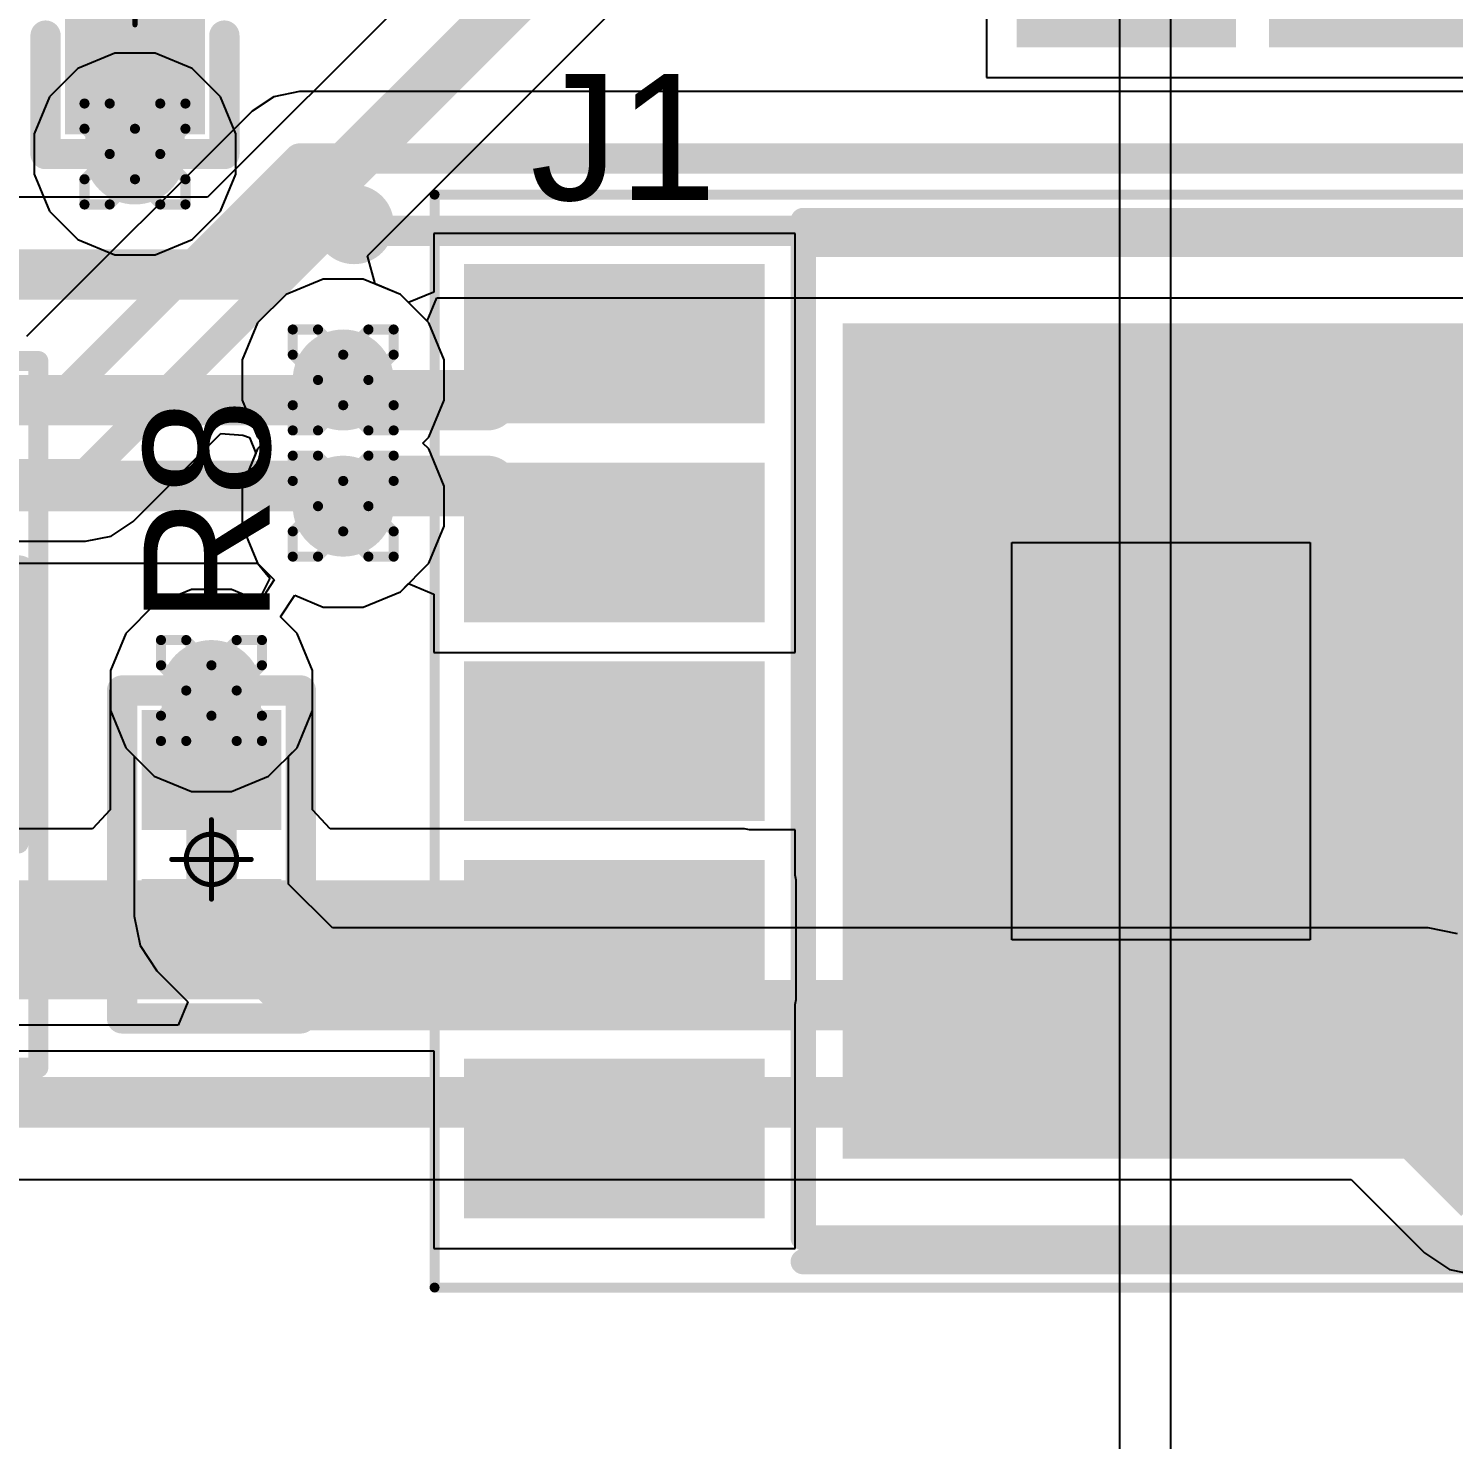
# Model space of a CAD drawing. Header units: inches. Extents: x -0.5 to 14, y -0.2 to 4.7.
# Drawn here: x 0.3525 to 0.6348, y 0.4519 to 0.7315 of the extents above; entities that cross this region are included whole.
import ezdxf

# ---------------------------------------------------------------- set-up
doc = ezdxf.new("R2010")
doc.units = ezdxf.units.IN
doc.header["$MEASUREMENT"] = 0
for name, color, linetype in [('Bottom Layer', 5, 'Continuous'), ('Drill Drawing', 1, 'Continuous'), ('GND', 16, 'Continuous'), ('Mechanical 13', 56, 'Continuous'), ('Mechanical 15', 56, 'Continuous'), ('Mechanical 16', 56, 'Continuous'), ('Mechanical 4', 56, 'Continuous'), ('POWER', 76, 'Continuous'), ('Top Layer', 1, 'Continuous'), ('Top Overlay', 2, 'Continuous'), ('Top Paste', 8, 'Continuous'), ('Top Solder', 216, 'Continuous'), ('Via Holes', 16, 'Continuous')]:
    doc.layers.add(name, color=color, linetype=linetype)
doc.styles.add('Arial', font='', dxfattribs={"height": 0.2})
doc.styles.get('Arial').set_extended_font_data('Arial')

# ---------------------------------------------------------------- blocks, each defined once
blk = doc.blocks.new('41_SMD_M______21')
at = {"layer": 'Top Solder'}
for points in [[(0.31096, -0.22868), (0.37802, -0.22868), (0.37802, -0.27211), (0.31096, -0.27211)], [(0.31096, -0.27868), (0.37802, -0.27868), (0.37802, -0.32211), (0.31096, -0.32211)]]:
    blk.add_hatch(color=216, dxfattribs=at).paths.add_polyline_path(points)
blk = doc.blocks.new('SOT23_3L_23')
at = {"layer": 'Top Layer'}
for points in [[(0.00886, 0.02461), (-0.00886, 0.02461), (-0.00886, 0.06398), (0.00886, 0.06398)], [(-0.02854, -0.06469), (-0.04626, -0.06469), (-0.04626, -0.02531), (-0.02854, -0.02531)], [(0.04626, -0.06469), (0.02854, -0.06469), (0.02854, -0.02531), (0.04626, -0.02531)]]:
    blk.add_hatch(color=1, dxfattribs=at).paths.add_polyline_path(points)
at = {"layer": 'Top Paste'}
for points in [[(0.00886, 0.02461), (-0.00886, 0.02461), (-0.00886, 0.06398), (0.00886, 0.06398)], [(-0.02854, -0.06469), (-0.04626, -0.06469), (-0.04626, -0.02531), (-0.02854, -0.02531)], [(0.04626, -0.06469), (0.02854, -0.06469), (0.02854, -0.02531), (0.04626, -0.02531)]]:
    blk.add_hatch(color=8, dxfattribs=at).paths.add_polyline_path(points)
at = {"layer": 'Top Solder'}
for points in [[(0.01286, 0.02061), (-0.01286, 0.02061), (-0.01286, 0.06798), (0.01286, 0.06798)], [(-0.02454, -0.06869), (-0.05026, -0.06869), (-0.05026, -0.02131), (-0.02454, -0.02131)], [(0.05026, -0.06869), (0.02454, -0.06869), (0.02454, -0.02131), (0.05026, -0.02131)]]:
    blk.add_hatch(color=216, dxfattribs=at).paths.add_polyline_path(points)
at = {"layer": 'Mechanical 13', "const_width": 0.00394}
for points in [[(-0.05906, 0.02559), (0.05906, 0.02559)], [(-0.05906, -0.02559), (-0.05906, 0.02559)], [(0.05906, -0.02559), (0.05906, 0.02559)], [(-0.05906, -0.02559), (0.05906, -0.02559)]]:
    blk.add_lwpolyline(points, dxfattribs=at)
at = {"layer": 'Mechanical 13', "const_width": 0.00197}
for points in [[(-0.06004, 0.02559, 1), (-0.05807, 0.02559, 1)], [(-0.06004, 0.02559, 1), (-0.05807, 0.02559, 1)], [(0.05807, 0.02559, 1), (0.06004, 0.02559, 1)], [(0.05807, 0.02559, 1), (0.06004, 0.02559, 1)], [(-0.06004, -0.02559, 1), (-0.05807, -0.02559, 1)], [(-0.06004, -0.02559, 1), (-0.05807, -0.02559, 1)], [(0.05807, -0.02559, 1), (0.06004, -0.02559, 1)], [(0.05807, -0.02559, 1), (0.06004, -0.02559, 1)]]:
    blk.add_lwpolyline(points, format="xyb", close=True, dxfattribs=at)
at = {"layer": 'Mechanical 15'}
for points, const_width in [([(-0.06299, 0.07), (0.06299, 0.07)], 0.00394), ([(-0.06299, -0.07), (-0.06299, 0.07)], 0.00394), ([(0.06299, -0.07), (0.06299, 0.07)], 0.00394), ([(0, -0.01969), (0, 0.01969)], 0.00197), ([(-0.01969, 0), (0.01969, 0)], 0.00197), ([(-0.06299, -0.07), (0.06299, -0.07)], 0.00394)]:
    blk.add_lwpolyline(points, dxfattribs=dict(at, const_width=const_width))
for points, const_width in [([(-0.06398, 0.07, 1), (-0.06201, 0.07, 1)], 0.00197), ([(-0.06398, 0.07, 1), (-0.06201, 0.07, 1)], 0.00197), ([(0.06201, 0.07, 1), (0.06398, 0.07, 1)], 0.00197), ([(0.06201, 0.07, 1), (0.06398, 0.07, 1)], 0.00197), ([(-0.00049, 0.01969, 1), (0.00049, 0.01969, 1)], 0.000984), ([(0.01378, 0, 1), (-0.01378, 0, 1)], 0.00197), ([(-0.02018, 0, 1), (-0.01919, 0, 1)], 0.000984), ([(-0.01427, 0, 1), (-0.01329, 0, 1)], 0.000984), ([(0.01329, 0, 1), (0.01427, 0, 1)], 0.000984), ([(0.01919, 0, 1), (0.02018, 0, 1)], 0.000984), ([(-0.00049, -0.01969, 1), (0.00049, -0.01969, 1)], 0.000984), ([(-0.06398, -0.07, 1), (-0.06201, -0.07, 1)], 0.00197), ([(-0.06398, -0.07, 1), (-0.06201, -0.07, 1)], 0.00197), ([(0.06201, -0.07, 1), (0.06398, -0.07, 1)], 0.00197), ([(0.06201, -0.07, 1), (0.06398, -0.07, 1)], 0.00197)]:
    blk.add_lwpolyline(points, format="xyb", close=True, dxfattribs=dict(at, const_width=const_width))
at = {"layer": 'Top Overlay', "const_width": 0.00787}
for points in [[(-0.05906, -0.01181), (-0.05906, 0.02756)], [(-0.05906, 0.02756), (-0.02756, 0.02756)], [(0.02756, 0.02756), (0.05906, 0.02756)], [(0.05906, -0.01181), (0.05906, 0.02756)]]:
    blk.add_lwpolyline(points, dxfattribs=at)
at = {"layer": 'Top Overlay'}
for points, const_width in [([(-0.06102, 0.02756, 1), (-0.05709, 0.02756, 1)], 0.00394), ([(-0.06102, 0.02756, 1), (-0.05709, 0.02756, 1)], 0.00394), ([(-0.02953, 0.02756, 1), (-0.02559, 0.02756, 1)], 0.00394), ([(0.02559, 0.02756, 1), (0.02953, 0.02756, 1)], 0.00394), ([(0.05709, 0.02756, 1), (0.06102, 0.02756, 1)], 0.00394), ([(0.05709, 0.02756, 1), (0.06102, 0.02756, 1)], 0.00394), ([(-0.06102, -0.01181, 1), (-0.05709, -0.01181, 1)], 0.00394), ([(0.05709, -0.01181, 1), (0.06102, -0.01181, 1)], 0.00394), ([(-0.05807, -0.06, 1), (-0.06791, -0.06, 1)], 0.00984), ([(-0.07037, -0.06, 1), (-0.06545, -0.06, 1)], 0.00492), ([(-0.06053, -0.06, 1), (-0.05561, -0.06, 1)], 0.00492)]:
    blk.add_lwpolyline(points, format="xyb", close=True, dxfattribs=dict(at, const_width=const_width))
blk = doc.blocks.new('_SOP100P600X160_11N_32')
at = {"layer": 'Top Layer'}
for points in [[(-0.13406, 0.09055), (-0.08248, 0.09055), (-0.08248, 0.06693), (-0.13406, 0.06693)], [(0.08248, 0.09055), (0.13406, 0.09055), (0.13406, 0.06693), (0.08248, 0.06693)], [(-0.05906, 0.07874), (0.05906, 0.07874), (0.05906, -0.07874), (-0.05906, -0.07874)], [(-0.13406, 0.05118), (-0.08248, 0.05118), (-0.08248, 0.02756), (-0.13406, 0.02756)], [(0.08248, 0.05118), (0.13406, 0.05118), (0.13406, 0.02756), (0.08248, 0.02756)], [(-0.13406, 0.01181), (-0.08248, 0.01181), (-0.08248, -0.01181), (-0.13406, -0.01181)], [(0.08248, 0.01181), (0.13406, 0.01181), (0.13406, -0.01181), (0.08248, -0.01181)], [(-0.13406, -0.02756), (-0.08248, -0.02756), (-0.08248, -0.05118), (-0.13406, -0.05118)], [(0.08248, -0.02756), (0.13406, -0.02756), (0.13406, -0.05118), (0.08248, -0.05118)], [(-0.13406, -0.06693), (-0.08248, -0.06693), (-0.08248, -0.09055), (-0.13406, -0.09055)], [(0.08248, -0.06693), (0.13406, -0.06693), (0.13406, -0.09055), (0.08248, -0.09055)]]:
    blk.add_hatch(color=1, dxfattribs=at).paths.add_polyline_path(points)
at = {"layer": 'Top Paste'}
for points in [[(-0.13406, 0.09055), (-0.08248, 0.09055), (-0.08248, 0.06693), (-0.13406, 0.06693)], [(0.08248, 0.09055), (0.13406, 0.09055), (0.13406, 0.06693), (0.08248, 0.06693)], [(-0.05906, 0.07874), (0.05906, 0.07874), (0.05906, -0.07874), (-0.05906, -0.07874)], [(-0.13406, 0.05118), (-0.08248, 0.05118), (-0.08248, 0.02756), (-0.13406, 0.02756)], [(0.08248, 0.05118), (0.13406, 0.05118), (0.13406, 0.02756), (0.08248, 0.02756)], [(-0.13406, 0.01181), (-0.08248, 0.01181), (-0.08248, -0.01181), (-0.13406, -0.01181)], [(0.08248, 0.01181), (0.13406, 0.01181), (0.13406, -0.01181), (0.08248, -0.01181)], [(-0.13406, -0.02756), (-0.08248, -0.02756), (-0.08248, -0.05118), (-0.13406, -0.05118)], [(0.08248, -0.02756), (0.13406, -0.02756), (0.13406, -0.05118), (0.08248, -0.05118)], [(-0.13406, -0.06693), (-0.08248, -0.06693), (-0.08248, -0.09055), (-0.13406, -0.09055)], [(0.08248, -0.06693), (0.13406, -0.06693), (0.13406, -0.09055), (0.08248, -0.09055)]]:
    blk.add_hatch(color=8, dxfattribs=at).paths.add_polyline_path(points)
at = {"layer": 'Top Solder'}
for points in [[(-0.13806, 0.09455), (-0.07848, 0.09455), (-0.07848, 0.06293), (-0.13806, 0.06293)], [(0.07848, 0.09455), (0.13806, 0.09455), (0.13806, 0.06293), (0.07848, 0.06293)], [(-0.06306, 0.08274), (0.06306, 0.08274), (0.06306, -0.08274), (-0.06306, -0.08274)], [(-0.13806, 0.05518), (-0.07848, 0.05518), (-0.07848, 0.02356), (-0.13806, 0.02356)], [(0.07848, 0.05518), (0.13806, 0.05518), (0.13806, 0.02356), (0.07848, 0.02356)], [(-0.13806, 0.01581), (-0.07848, 0.01581), (-0.07848, -0.01581), (-0.13806, -0.01581)], [(0.07848, 0.01581), (0.13806, 0.01581), (0.13806, -0.01581), (0.07848, -0.01581)], [(-0.13806, -0.02356), (-0.07848, -0.02356), (-0.07848, -0.05518), (-0.13806, -0.05518)], [(0.07848, -0.02356), (0.13806, -0.02356), (0.13806, -0.05518), (0.07848, -0.05518)], [(-0.13806, -0.06293), (-0.07848, -0.06293), (-0.07848, -0.09455), (-0.13806, -0.09455)], [(0.07848, -0.06293), (0.13806, -0.06293), (0.13806, -0.09455), (0.07848, -0.09455)]]:
    blk.add_hatch(color=216, dxfattribs=at).paths.add_polyline_path(points)
at = {"layer": 'Mechanical 16', "const_width": 0.00197}
for points in [[(-0.1439, 0.10827), (0.1439, 0.10827)], [(-0.1439, -0.10827), (-0.1439, 0.10827)], [(0.1439, -0.10827), (0.1439, 0.10827)], [(-0.1439, -0.10827), (0.1439, -0.10827)]]:
    blk.add_lwpolyline(points, dxfattribs=at)
at = {"layer": 'Mechanical 16', "const_width": 0.000984}
for points in [[(-0.14439, 0.10827, 1), (-0.14341, 0.10827, 1)], [(-0.14439, 0.10827, 1), (-0.14341, 0.10827, 1)], [(0.14341, 0.10827, 1), (0.14439, 0.10827, 1)], [(0.14341, 0.10827, 1), (0.14439, 0.10827, 1)], [(-0.14439, -0.10827, 1), (-0.14341, -0.10827, 1)], [(-0.14439, -0.10827, 1), (-0.14341, -0.10827, 1)], [(0.14341, -0.10827, 1), (0.14439, -0.10827, 1)], [(0.14341, -0.10827, 1), (0.14439, -0.10827, 1)]]:
    blk.add_lwpolyline(points, format="xyb", close=True, dxfattribs=at)
at = {"layer": 'Mechanical 4'}
for points, const_width in [([(-0.15591, 0.10236, 1), (-0.16378, 0.10236, 1)], 0.00787), ([(-0.15591, 0.10236, 1), (-0.16378, 0.10236, 1)], 0.00787), ([(-0.16575, 0.10236, 1), (-0.16181, 0.10236, 1)], 0.00394), ([(-0.16575, 0.10236, 1), (-0.16181, 0.10236, 1)], 0.00394), ([(-0.15787, 0.10236, 1), (-0.15394, 0.10236, 1)], 0.00394), ([(-0.15787, 0.10236, 1), (-0.15394, 0.10236, 1)], 0.00394), ([(-0.07212, 0.09843, 1), (-0.06962, 0.09843, 1)], 0.0025), ([(-0.07212, 0.09843, 1), (-0.06962, 0.09843, 1)], 0.0025), ([(-0.07212, 0.09843, 1), (-0.06962, 0.09843, 1)], 0.0025), ([(-0.07212, 0.09843, 1), (-0.06962, 0.09843, 1)], 0.0025), ([(0.06962, 0.09843, 1), (0.07212, 0.09843, 1)], 0.0025), ([(0.06962, 0.09843, 1), (0.07212, 0.09843, 1)], 0.0025), ([(0.06962, 0.09843, 1), (0.07212, 0.09843, 1)], 0.0025), ([(0.06962, 0.09843, 1), (0.07212, 0.09843, 1)], 0.0025), ([(-0.07212, -0.09843, 1), (-0.06962, -0.09843, 1)], 0.0025), ([(-0.07212, -0.09843, 1), (-0.06962, -0.09843, 1)], 0.0025), ([(-0.07212, -0.09843, 1), (-0.06962, -0.09843, 1)], 0.0025), ([(-0.07212, -0.09843, 1), (-0.06962, -0.09843, 1)], 0.0025), ([(0.06962, -0.09843, 1), (0.07212, -0.09843, 1)], 0.0025), ([(0.06962, -0.09843, 1), (0.07212, -0.09843, 1)], 0.0025), ([(0.06962, -0.09843, 1), (0.07212, -0.09843, 1)], 0.0025), ([(0.06962, -0.09843, 1), (0.07212, -0.09843, 1)], 0.0025)]:
    blk.add_lwpolyline(points, format="xyb", close=True, dxfattribs=dict(at, const_width=const_width))
at = {"layer": 'Mechanical 4', "const_width": 0.005}
for points in [[(-0.07087, 0.09843), (0.07087, 0.09843)], [(-0.07087, -0.09843), (-0.07087, 0.09843)], [(-0.07087, 0.09843), (0.07087, 0.09843)], [(-0.07087, -0.09843), (-0.07087, 0.09843)], [(0.07087, -0.09843), (0.07087, 0.09843)], [(0.07087, -0.09843), (0.07087, 0.09843)], [(-0.07087, -0.09843), (0.07087, -0.09843)], [(-0.07087, -0.09843), (0.07087, -0.09843)]]:
    blk.add_lwpolyline(points, dxfattribs=at)
at = {"layer": 'Top Overlay'}
for points, const_width in [([(-0.15591, 0.10236, 1), (-0.16378, 0.10236, 1)], 0.00787), ([(-0.16575, 0.10236, 1), (-0.16181, 0.10236, 1)], 0.00394), ([(-0.15787, 0.10236, 1), (-0.15394, 0.10236, 1)], 0.00394), ([(-0.07212, 0.10315, 1), (-0.06962, 0.10315, 1)], 0.0025), ([(0.06962, 0.10315, 1), (0.07212, 0.10315, 1)], 0.0025), ([(-0.07212, -0.10315, 1), (-0.06962, -0.10315, 1)], 0.0025), ([(0.06962, -0.10315, 1), (0.07212, -0.10315, 1)], 0.0025)]:
    blk.add_lwpolyline(points, format="xyb", close=True, dxfattribs=dict(at, const_width=const_width))
at = {"layer": 'Top Overlay', "const_width": 0.005}
for points in [[(-0.07087, 0.10315), (0.07087, 0.10315)], [(-0.07087, -0.10315), (0.07087, -0.10315)]]:
    blk.add_lwpolyline(points, dxfattribs=at)
at = {"layer": 'Top Paste'}
for p, q in [((-0.02953, -0.03937), (-0.02953, 0.03937)), ((-0.02953, 0.03937), (0.02953, 0.03937)), ((0.02953, 0.03937), (0.02953, -0.03937)), ((0.02953, -0.03937), (-0.02953, -0.03937))]:
    blk.add_line(p, q, dxfattribs=at)
blk = doc.blocks.new('C_0402_L_39')
at = {"layer": 'Top Layer'}
for points in [[(-0.02559, 0.00984), (-0.00984, 0.00984), (-0.00984, -0.00984), (-0.02559, -0.00984)], [(0.00984, 0.00984), (0.02559, 0.00984), (0.02559, -0.00985), (0.00984, -0.00985)]]:
    blk.add_hatch(color=1, dxfattribs=at).paths.add_polyline_path(points)
at = {"layer": 'Top Paste'}
for points in [[(-0.02559, 0.00984), (-0.00984, 0.00984), (-0.00984, -0.00984), (-0.02559, -0.00984)], [(0.00984, 0.00984), (0.02559, 0.00984), (0.02559, -0.00985), (0.00984, -0.00985)]]:
    blk.add_hatch(color=8, dxfattribs=at).paths.add_polyline_path(points)
at = {"layer": 'Top Solder'}
for points in [[(-0.02959, 0.01384), (-0.00584, 0.01384), (-0.00584, -0.01384), (-0.02959, -0.01384)], [(0.00584, 0.01384), (0.02959, 0.01384), (0.02959, -0.01385), (0.00584, -0.01385)]]:
    blk.add_hatch(color=216, dxfattribs=at).paths.add_polyline_path(points)
at = {"layer": 'Mechanical 15', "const_width": 0.001}
for points in [[(0, -0.00787), (0, 0.00787)], [(0.00787, 0), (-0.00787, 0)]]:
    blk.add_lwpolyline(points, dxfattribs=at)
at = {"layer": 'Mechanical 15'}
for points, const_width in [([(-0.00025, 0.00787, 1), (0.00025, 0.00787, 1)], 0.0005), ([(0.005, 0, 1), (-0.005, 0, 1)], 0.001), ([(-0.00812, 0, 1), (-0.00762, 0, 1)], 0.0005), ([(-0.00525, 0, 1), (-0.00475, 0, 1)], 0.0005), ([(0.00475, 0, 1), (0.00525, 0, 1)], 0.0005), ([(0.00762, 0, 1), (0.00812, 0, 1)], 0.0005), ([(-0.00025, -0.00787, 1), (0.00025, -0.00787, 1)], 0.0005)]:
    blk.add_lwpolyline(points, format="xyb", close=True, dxfattribs=dict(at, const_width=const_width))
at = {"layer": 'Top Overlay', "const_width": 0.006}
for points in [[(-0.03346, -0.01771), (-0.03346, 0.01771)], [(-0.01, 0.01771), (-0.03346, 0.01771)], [(0.03346, 0.01771), (0.01, 0.01771)], [(0.03346, -0.01772), (0.03346, 0.01771)], [(0, -0.006), (0, 0.006)], [(-0.03345, -0.01772), (-0.03346, -0.01771)], [(-0.01, -0.01771), (-0.03346, -0.01771)], [(0.03346, -0.01771), (0.01, -0.01771)]]:
    blk.add_lwpolyline(points, dxfattribs=at)
at = {"layer": 'Top Overlay', "const_width": 0.003}
for points in [[(-0.03496, 0.01771, 1), (-0.03196, 0.01771, 1)], [(-0.03496, 0.01771, 1), (-0.03196, 0.01771, 1)], [(-0.0115, 0.01771, 1), (-0.0085, 0.01771, 1)], [(0.0085, 0.01771, 1), (0.0115, 0.01771, 1)], [(0.03196, 0.01771, 1), (0.03496, 0.01771, 1)], [(0.03196, 0.01771, 1), (0.03496, 0.01771, 1)], [(-0.0015, 0.006, 1), (0.0015, 0.006, 1)], [(-0.0015, -0.006, 1), (0.0015, -0.006, 1)], [(-0.03496, -0.01771, 1), (-0.03196, -0.01771, 1)], [(-0.03496, -0.01771, 1), (-0.03196, -0.01771, 1)], [(-0.03496, -0.01771, 1), (-0.03196, -0.01771, 1)], [(-0.03495, -0.01772, 1), (-0.03195, -0.01772, 1)], [(-0.0115, -0.01771, 1), (-0.0085, -0.01771, 1)], [(0.0085, -0.01771, 1), (0.0115, -0.01771, 1)], [(0.03196, -0.01771, 1), (0.03496, -0.01771, 1)], [(0.03196, -0.01772, 1), (0.03496, -0.01772, 1)]]:
    blk.add_lwpolyline(points, format="xyb", close=True, dxfattribs=at)
blk = doc.blocks.new('R_0402_L_56')
at = {"layer": 'Top Layer'}
for points in [[(-0.02363, 0.00984), (-0.00788, 0.00984), (-0.00788, -0.00985), (-0.02363, -0.00985)], [(0.00984, 0.00984), (0.02559, 0.00984), (0.02559, -0.00985), (0.00984, -0.00985)]]:
    blk.add_hatch(color=1, dxfattribs=at).paths.add_polyline_path(points)
at = {"layer": 'Top Paste'}
for points in [[(-0.02363, 0.00984), (-0.00788, 0.00984), (-0.00788, -0.00985), (-0.02363, -0.00985)], [(0.00984, 0.00984), (0.02559, 0.00984), (0.02559, -0.00985), (0.00984, -0.00985)]]:
    blk.add_hatch(color=8, dxfattribs=at).paths.add_polyline_path(points)
at = {"layer": 'Top Solder'}
for points in [[(-0.02763, 0.01384), (-0.00388, 0.01384), (-0.00388, -0.01385), (-0.02763, -0.01385)], [(0.00584, 0.01384), (0.02959, 0.01384), (0.02959, -0.01385), (0.00584, -0.01385)]]:
    blk.add_hatch(color=216, dxfattribs=at).paths.add_polyline_path(points)
at = {"layer": 'Mechanical 15', "const_width": 0.001}
for points in [[(0, 0.00787), (0, -0.00787)], [(-0.00787, 0), (0.00787, 0)]]:
    blk.add_lwpolyline(points, dxfattribs=at)
at = {"layer": 'Mechanical 15'}
for points, const_width in [([(-0.00025, 0.00787, 1), (0.00025, 0.00787, 1)], 0.0005), ([(0.005, 0, 1), (-0.005, 0, 1)], 0.001), ([(-0.00812, 0, 1), (-0.00762, 0, 1)], 0.0005), ([(-0.00525, 0, 1), (-0.00475, 0, 1)], 0.0005), ([(0.00475, 0, 1), (0.00525, 0, 1)], 0.0005), ([(0.00762, 0, 1), (0.00812, 0, 1)], 0.0005), ([(-0.00025, -0.00787, 1), (0.00025, -0.00787, 1)], 0.0005)]:
    blk.add_lwpolyline(points, format="xyb", close=True, dxfattribs=dict(at, const_width=const_width))
at = {"layer": 'Top Overlay', "const_width": 0.006}
for points in [[(-0.0315, 0.01771), (0.03346, 0.01771)], [(-0.0315, 0.01771), (-0.0315, -0.01772)], [(0.03346, 0.01771), (0.03346, -0.01772)], [(-0.0315, -0.01772), (0.03346, -0.01772)]]:
    blk.add_lwpolyline(points, dxfattribs=at)
at = {"layer": 'Top Overlay', "const_width": 0.003}
for points in [[(-0.033, 0.01771, 1), (-0.03, 0.01771, 1)], [(-0.033, 0.01771, 1), (-0.03, 0.01771, 1)], [(0.03196, 0.01771, 1), (0.03496, 0.01771, 1)], [(0.03196, 0.01771, 1), (0.03496, 0.01771, 1)], [(-0.033, -0.01772, 1), (-0.03, -0.01772, 1)], [(-0.033, -0.01772, 1), (-0.03, -0.01772, 1)], [(0.03196, -0.01772, 1), (0.03496, -0.01772, 1)], [(0.03196, -0.01772, 1), (0.03496, -0.01772, 1)]]:
    blk.add_lwpolyline(points, format="xyb", close=True, dxfattribs=at)

msp = doc.modelspace()

# ---------------------------------------------------------------- hatches: boundary and pattern name
at = {"layer": 'Bottom Layer'}
h = msp.add_hatch(color=5, dxfattribs=at)
edge = h.paths.add_edge_path()
edge.add_arc((0.3736, 0.70664), 0.01, 0, 360)
h = msp.add_hatch(color=5, dxfattribs=at)
edge = h.paths.add_edge_path()
edge.add_arc((0.41485, 0.66187), 0.01, 0, 360)
h = msp.add_hatch(color=5, dxfattribs=at)
edge = h.paths.add_edge_path()
edge.add_arc((0.41485, 0.63687), 0.01, 0, 360)
h = msp.add_hatch(color=5, dxfattribs=at)
edge = h.paths.add_edge_path()
edge.add_arc((0.38875, 0.60034), 0.01, 0, 360)
at = {"layer": 'GND'}
h = msp.add_hatch(color=16, dxfattribs=at)
edge = h.paths.add_edge_path()
edge.add_arc((0.3736, 0.70664), 0.01, 0, 360)
h = msp.add_hatch(color=16, dxfattribs=at)
edge = h.paths.add_edge_path()
edge.add_arc((0.41485, 0.66187), 0.01, 0, 360)
h = msp.add_hatch(color=16, dxfattribs=at)
edge = h.paths.add_edge_path()
edge.add_arc((0.41485, 0.63687), 0.01, 0, 360)
h = msp.add_hatch(color=16, dxfattribs=at)
edge = h.paths.add_edge_path()
edge.add_arc((0.38875, 0.60034), 0.01, 0, 360)
at = {"layer": 'POWER'}
h = msp.add_hatch(color=76, dxfattribs=at)
edge = h.paths.add_edge_path()
edge.add_arc((0.3736, 0.70664), 0.01, 0, 360)
h = msp.add_hatch(color=76, dxfattribs=at)
edge = h.paths.add_edge_path()
edge.add_arc((0.41485, 0.66187), 0.01, 0, 360)
h = msp.add_hatch(color=76, dxfattribs=at)
edge = h.paths.add_edge_path()
edge.add_arc((0.41485, 0.63687), 0.01, 0, 360)
h = msp.add_hatch(color=76, dxfattribs=at)
edge = h.paths.add_edge_path()
edge.add_arc((0.38875, 0.60034), 0.01, 0, 360)
at = {"layer": 'Top Layer'}
for points in [[(0.38344, 0.73026), (0.36376, 0.73026), (0.36376, 0.70664), (0.38344, 0.70664)], [(0.37891, 0.57672), (0.39859, 0.57672), (0.39859, 0.60034), (0.37891, 0.60034)], [(0.32888, 0.53913), (0.49437, 0.53913), (0.49437, 0.56276), (0.32888, 0.56276)]]:
    msp.add_hatch(color=1, dxfattribs=at).paths.add_polyline_path(points)
h = msp.add_hatch(color=1, dxfattribs=at)
edge = h.paths.add_edge_path()
edge.add_arc((0.3736, 0.70664), 0.01, 0, 360)
h = msp.add_hatch(color=1, dxfattribs=at)
edge = h.paths.add_edge_path()
edge.add_arc((0.41485, 0.66187), 0.01, 0, 360)
h = msp.add_hatch(color=1, dxfattribs=at)
edge = h.paths.add_edge_path()
edge.add_arc((0.41485, 0.63687), 0.01, 0, 360)
h = msp.add_hatch(color=1, dxfattribs=at)
edge = h.paths.add_edge_path()
edge.add_arc((0.38875, 0.60034), 0.01, 0, 360)
at = {"layer": 'Via Holes'}
h = msp.add_hatch(color=7, dxfattribs=at)
edge = h.paths.add_edge_path()
edge.add_arc((0.3736, 0.70664), 0.005, 0, 360)
h = msp.add_hatch(color=7, dxfattribs=at)
edge = h.paths.add_edge_path()
edge.add_arc((0.41485, 0.66187), 0.005, 0, 360)
h = msp.add_hatch(color=7, dxfattribs=at)
edge = h.paths.add_edge_path()
edge.add_arc((0.41485, 0.63687), 0.005, 0, 360)
h = msp.add_hatch(color=7, dxfattribs=at)
edge = h.paths.add_edge_path()
edge.add_arc((0.38875, 0.60034), 0.005, 0, 360)

# ---------------------------------------------------------------- linework, layer by layer
at = {"layer": 'Bottom Layer'}
for p, q in [((0.46339, 0.77347), (0.38799, 0.69808)), ((0.41966, 0.68649), (0.48054, 0.74737)), ((0.38799, 0.69808), (0.34636, 0.69808)), ((0.42115, 0.68091), (0.41966, 0.68649)), ((0.42618, 0.67883), (0.42115, 0.68091)), ((0.43181, 0.6732), (0.42618, 0.67883)), ((0.43485, 0.66585), (0.43181, 0.6732)), ((0.43485, 0.65789), (0.43485, 0.66585)), ((0.43181, 0.65054), (0.43485, 0.65789)), ((0.43064, 0.64937), (0.43181, 0.65054)), ((0.43181, 0.6482), (0.43064, 0.64937)), ((0.43485, 0.64085), (0.43181, 0.6482)), ((0.43485, 0.63289), (0.43485, 0.64085)), ((0.43181, 0.62554), (0.43485, 0.63289)), ((0.20061, 0.62558), (0.39787, 0.62558)), ((0.39787, 0.62558), (0.40029, 0.62261)), ((0.42618, 0.61991), (0.43181, 0.62554)), ((0.40029, 0.62261), (0.39806, 0.61813)), ((0.38477, 0.62034), (0.37742, 0.61729)), ((0.39273, 0.62034), (0.38477, 0.62034)), ((0.39806, 0.61813), (0.39273, 0.62034)), ((0.40241, 0.61497), (0.40524, 0.61921)), ((0.40524, 0.61921), (0.41088, 0.61687)), ((0.41883, 0.61687), (0.42618, 0.61991)), ((0.37742, 0.61729), (0.37179, 0.61167)), ((0.41088, 0.61687), (0.41883, 0.61687)), ((0.40571, 0.61167), (0.40241, 0.61497)), ((0.37179, 0.61167), (0.36875, 0.60432)), ((0.40875, 0.60432), (0.40571, 0.61167)), ((0.36875, 0.60432), (0.36875, 0.59636)), ((0.40875, 0.59636), (0.40875, 0.60432)), ((0.36875, 0.59636), (0.37179, 0.58901)), ((0.40571, 0.58901), (0.40875, 0.59636)), ((0.37179, 0.58901), (0.37346, 0.58735)), ((0.37346, 0.58735), (0.37346, 0.55564)), ((0.40404, 0.58735), (0.40571, 0.58901)), ((0.40404, 0.56197), (0.40404, 0.58735)), ((0.41272, 0.55329), (0.40404, 0.56197)), ((0.37346, 0.55564), (0.37462, 0.54979)), ((0.62976, 0.55329), (0.41272, 0.55329)), ((0.63561, 0.55213), (0.62976, 0.55329)), ((0.37462, 0.54979), (0.37794, 0.54482)), ((0.37794, 0.54482), (0.3841, 0.53866)), ((0.3841, 0.53866), (0.38218, 0.53404)), ((0.38218, 0.53404), (0.26706, 0.53404)), ((0.26706, 0.50345), (0.61452, 0.50345)), ((0.61452, 0.50345), (0.62903, 0.48895)), ((0.62903, 0.48895), (0.63399, 0.48563)), ((0.63399, 0.48563), (0.63984, 0.48447))]:
    msp.add_line(p, q, dxfattribs=at)
at = {"layer": 'Bottom Layer', "const_width": 0.01}
for points in [[(0.39432, 0.68278), (0.4742, 0.76266)], [(0.29147, 0.68278), (0.39432, 0.68278)], [(0.40869, 0.65787), (0.41269, 0.66187)], [(0.41269, 0.66187), (0.41485, 0.66187)], [(0.18724, 0.65787), (0.40869, 0.65787)], [(0.19428, 0.64087), (0.40869, 0.64087)], [(0.40869, 0.64087), (0.41269, 0.63687)], [(0.41269, 0.63687), (0.41485, 0.63687)], [(0.38875, 0.55564), (0.38875, 0.60034)], [(0.38875, 0.55564), (0.40639, 0.538)], [(0.40639, 0.538), (0.62976, 0.538)], [(0.62976, 0.538), (0.64918, 0.51858)], [(0.25407, 0.51875), (0.62086, 0.51875)], [(0.62086, 0.51875), (0.63984, 0.49976)]]:
    msp.add_lwpolyline(points, dxfattribs=at)
at = {"layer": 'Bottom Layer', "const_width": 0.005}
for points in [[(0.39182, 0.68278, 1), (0.39682, 0.68278, 1)], [(0.39182, 0.68278, 1), (0.39682, 0.68278, 1)], [(0.41019, 0.66187, 1), (0.41519, 0.66187, 1)], [(0.41019, 0.66187, 1), (0.41519, 0.66187, 1)], [(0.41236, 0.66187, 1), (0.41735, 0.66187, 1)], [(0.40619, 0.65787, 1), (0.41119, 0.65787, 1)], [(0.40619, 0.65787, 1), (0.41119, 0.65787, 1)], [(0.40619, 0.64087, 1), (0.41119, 0.64087, 1)], [(0.40619, 0.64087, 1), (0.41119, 0.64087, 1)], [(0.41019, 0.63687, 1), (0.41519, 0.63687, 1)], [(0.41019, 0.63687, 1), (0.41519, 0.63687, 1)], [(0.41236, 0.63687, 1), (0.41735, 0.63687, 1)], [(0.38625, 0.60034, 1), (0.39125, 0.60034, 1)], [(0.38625, 0.55564, 1), (0.39125, 0.55564, 1)], [(0.38625, 0.55564, 1), (0.39125, 0.55564, 1)], [(0.40389, 0.538, 1), (0.40889, 0.538, 1)], [(0.40389, 0.538, 1), (0.40889, 0.538, 1)], [(0.62726, 0.538, 1), (0.63226, 0.538, 1)], [(0.62726, 0.538, 1), (0.63226, 0.538, 1)], [(0.61836, 0.51875, 1), (0.62336, 0.51875, 1)], [(0.61836, 0.51875, 1), (0.62336, 0.51875, 1)]]:
    msp.add_lwpolyline(points, format="xyb", close=True, dxfattribs=at)
at = {"layer": 'Drill Drawing', "const_width": 0.002}
for points in [[(0.3636, 0.71164), (0.3636, 0.71664)], [(0.3636, 0.71664), (0.3686, 0.71664)], [(0.3686, 0.71664), (0.3736, 0.71164)], [(0.3736, 0.71164), (0.3786, 0.71664)], [(0.3786, 0.71664), (0.3836, 0.71664)], [(0.3836, 0.71164), (0.3836, 0.71664)], [(0.3636, 0.71164), (0.3686, 0.70664)], [(0.3786, 0.70664), (0.3836, 0.71164)], [(0.3636, 0.70164), (0.3686, 0.70664)], [(0.3786, 0.70664), (0.3836, 0.70164)], [(0.3636, 0.69664), (0.3636, 0.70164)], [(0.3686, 0.69664), (0.3736, 0.70164)], [(0.3736, 0.70164), (0.3786, 0.69664)], [(0.3836, 0.69664), (0.3836, 0.70164)], [(0.3636, 0.69664), (0.3686, 0.69664)], [(0.3786, 0.69664), (0.3836, 0.69664)], [(0.40486, 0.66687), (0.40486, 0.67187)], [(0.40486, 0.67187), (0.40986, 0.67187)], [(0.40986, 0.67187), (0.41485, 0.66687)], [(0.41485, 0.66687), (0.41985, 0.67187)], [(0.41985, 0.67187), (0.42485, 0.67187)], [(0.42485, 0.66687), (0.42485, 0.67187)], [(0.40486, 0.66687), (0.40986, 0.66187)], [(0.41985, 0.66187), (0.42485, 0.66687)], [(0.40486, 0.65687), (0.40986, 0.66187)], [(0.41985, 0.66187), (0.42485, 0.65687)], [(0.40486, 0.65187), (0.40486, 0.65687)], [(0.40986, 0.65187), (0.41485, 0.65687)], [(0.41485, 0.65687), (0.41985, 0.65187)], [(0.42485, 0.65187), (0.42485, 0.65687)], [(0.40486, 0.65187), (0.40986, 0.65187)], [(0.41985, 0.65187), (0.42485, 0.65187)], [(0.40486, 0.64187), (0.40486, 0.64687)], [(0.40486, 0.64687), (0.40986, 0.64687)], [(0.40986, 0.64687), (0.41485, 0.64187)], [(0.41485, 0.64187), (0.41985, 0.64687)], [(0.41985, 0.64687), (0.42485, 0.64687)], [(0.42485, 0.64187), (0.42485, 0.64687)], [(0.40486, 0.64187), (0.40986, 0.63687)], [(0.41985, 0.63687), (0.42485, 0.64187)], [(0.40486, 0.63187), (0.40986, 0.63687)], [(0.41985, 0.63687), (0.42485, 0.63187)], [(0.40486, 0.62687), (0.40486, 0.63187)], [(0.40986, 0.62687), (0.41485, 0.63187)], [(0.41485, 0.63187), (0.41985, 0.62687)], [(0.42485, 0.62687), (0.42485, 0.63187)], [(0.40486, 0.62687), (0.40986, 0.62687)], [(0.41985, 0.62687), (0.42485, 0.62687)], [(0.37875, 0.60534), (0.37875, 0.61034)], [(0.37875, 0.61034), (0.38375, 0.61034)], [(0.38375, 0.61034), (0.38875, 0.60534)], [(0.38875, 0.60534), (0.39375, 0.61034)], [(0.39375, 0.61034), (0.39875, 0.61034)], [(0.39875, 0.60534), (0.39875, 0.61034)], [(0.37875, 0.60534), (0.38375, 0.60034)], [(0.39375, 0.60034), (0.39875, 0.60534)], [(0.37875, 0.59534), (0.38375, 0.60034)], [(0.39375, 0.60034), (0.39875, 0.59534)], [(0.37875, 0.59034), (0.37875, 0.59534)], [(0.38375, 0.59034), (0.38875, 0.59534)], [(0.38875, 0.59534), (0.39375, 0.59034)], [(0.39875, 0.59034), (0.39875, 0.59534)], [(0.37875, 0.59034), (0.38375, 0.59034)], [(0.39375, 0.59034), (0.39875, 0.59034)]]:
    msp.add_lwpolyline(points, dxfattribs=at)
at = {"layer": 'Drill Drawing', "const_width": 0.001}
for points in [[(0.3631, 0.71664, 1), (0.3641, 0.71664, 1)], [(0.3631, 0.71664, 1), (0.3641, 0.71664, 1)], [(0.3681, 0.71664, 1), (0.3691, 0.71664, 1)], [(0.3681, 0.71664, 1), (0.3691, 0.71664, 1)], [(0.3781, 0.71664, 1), (0.3791, 0.71664, 1)], [(0.3781, 0.71664, 1), (0.3791, 0.71664, 1)], [(0.3831, 0.71664, 1), (0.3841, 0.71664, 1)], [(0.3831, 0.71664, 1), (0.3841, 0.71664, 1)], [(0.3631, 0.71164, 1), (0.3641, 0.71164, 1)], [(0.3631, 0.71164, 1), (0.3641, 0.71164, 1)], [(0.3731, 0.71164, 1), (0.3741, 0.71164, 1)], [(0.3731, 0.71164, 1), (0.3741, 0.71164, 1)], [(0.3831, 0.71164, 1), (0.3841, 0.71164, 1)], [(0.3831, 0.71164, 1), (0.3841, 0.71164, 1)], [(0.3681, 0.70664, 1), (0.3691, 0.70664, 1)], [(0.3681, 0.70664, 1), (0.3691, 0.70664, 1)], [(0.3781, 0.70664, 1), (0.3791, 0.70664, 1)], [(0.3781, 0.70664, 1), (0.3791, 0.70664, 1)], [(0.3631, 0.70164, 1), (0.3641, 0.70164, 1)], [(0.3631, 0.70164, 1), (0.3641, 0.70164, 1)], [(0.3731, 0.70164, 1), (0.3741, 0.70164, 1)], [(0.3731, 0.70164, 1), (0.3741, 0.70164, 1)], [(0.3831, 0.70164, 1), (0.3841, 0.70164, 1)], [(0.3831, 0.70164, 1), (0.3841, 0.70164, 1)], [(0.3631, 0.69664, 1), (0.3641, 0.69664, 1)], [(0.3631, 0.69664, 1), (0.3641, 0.69664, 1)], [(0.3681, 0.69664, 1), (0.3691, 0.69664, 1)], [(0.3681, 0.69664, 1), (0.3691, 0.69664, 1)], [(0.3781, 0.69664, 1), (0.3791, 0.69664, 1)], [(0.3781, 0.69664, 1), (0.3791, 0.69664, 1)], [(0.3831, 0.69664, 1), (0.3841, 0.69664, 1)], [(0.3831, 0.69664, 1), (0.3841, 0.69664, 1)], [(0.40436, 0.67187, 1), (0.40536, 0.67187, 1)], [(0.40436, 0.67187, 1), (0.40536, 0.67187, 1)], [(0.40936, 0.67187, 1), (0.41036, 0.67187, 1)], [(0.40936, 0.67187, 1), (0.41036, 0.67187, 1)], [(0.41935, 0.67187, 1), (0.42035, 0.67187, 1)], [(0.41935, 0.67187, 1), (0.42035, 0.67187, 1)], [(0.42435, 0.67187, 1), (0.42535, 0.67187, 1)], [(0.42435, 0.67187, 1), (0.42535, 0.67187, 1)], [(0.40436, 0.66687, 1), (0.40536, 0.66687, 1)], [(0.40436, 0.66687, 1), (0.40536, 0.66687, 1)], [(0.41435, 0.66687, 1), (0.41535, 0.66687, 1)], [(0.41435, 0.66687, 1), (0.41535, 0.66687, 1)], [(0.42435, 0.66687, 1), (0.42535, 0.66687, 1)], [(0.42435, 0.66687, 1), (0.42535, 0.66687, 1)], [(0.40936, 0.66187, 1), (0.41036, 0.66187, 1)], [(0.40936, 0.66187, 1), (0.41036, 0.66187, 1)], [(0.41935, 0.66187, 1), (0.42035, 0.66187, 1)], [(0.41935, 0.66187, 1), (0.42035, 0.66187, 1)], [(0.40436, 0.65687, 1), (0.40536, 0.65687, 1)], [(0.40436, 0.65687, 1), (0.40536, 0.65687, 1)], [(0.41435, 0.65687, 1), (0.41535, 0.65687, 1)], [(0.41435, 0.65687, 1), (0.41535, 0.65687, 1)], [(0.42435, 0.65687, 1), (0.42535, 0.65687, 1)], [(0.42435, 0.65687, 1), (0.42535, 0.65687, 1)], [(0.40436, 0.65187, 1), (0.40536, 0.65187, 1)], [(0.40436, 0.65187, 1), (0.40536, 0.65187, 1)], [(0.40936, 0.65187, 1), (0.41036, 0.65187, 1)], [(0.40936, 0.65187, 1), (0.41036, 0.65187, 1)], [(0.41935, 0.65187, 1), (0.42035, 0.65187, 1)], [(0.41935, 0.65187, 1), (0.42035, 0.65187, 1)], [(0.42435, 0.65187, 1), (0.42535, 0.65187, 1)], [(0.42435, 0.65187, 1), (0.42535, 0.65187, 1)], [(0.40436, 0.64687, 1), (0.40536, 0.64687, 1)], [(0.40436, 0.64687, 1), (0.40536, 0.64687, 1)], [(0.40936, 0.64687, 1), (0.41036, 0.64687, 1)], [(0.40936, 0.64687, 1), (0.41036, 0.64687, 1)], [(0.41935, 0.64687, 1), (0.42035, 0.64687, 1)], [(0.41935, 0.64687, 1), (0.42035, 0.64687, 1)], [(0.42435, 0.64687, 1), (0.42535, 0.64687, 1)], [(0.42435, 0.64687, 1), (0.42535, 0.64687, 1)], [(0.40436, 0.64187, 1), (0.40536, 0.64187, 1)], [(0.40436, 0.64187, 1), (0.40536, 0.64187, 1)], [(0.41435, 0.64187, 1), (0.41535, 0.64187, 1)], [(0.41435, 0.64187, 1), (0.41535, 0.64187, 1)], [(0.42435, 0.64187, 1), (0.42535, 0.64187, 1)], [(0.42435, 0.64187, 1), (0.42535, 0.64187, 1)], [(0.40936, 0.63687, 1), (0.41036, 0.63687, 1)], [(0.40936, 0.63687, 1), (0.41036, 0.63687, 1)], [(0.41935, 0.63687, 1), (0.42035, 0.63687, 1)], [(0.41935, 0.63687, 1), (0.42035, 0.63687, 1)], [(0.40436, 0.63187, 1), (0.40536, 0.63187, 1)], [(0.40436, 0.63187, 1), (0.40536, 0.63187, 1)], [(0.41435, 0.63187, 1), (0.41535, 0.63187, 1)], [(0.41435, 0.63187, 1), (0.41535, 0.63187, 1)], [(0.42435, 0.63187, 1), (0.42535, 0.63187, 1)], [(0.42435, 0.63187, 1), (0.42535, 0.63187, 1)], [(0.40436, 0.62687, 1), (0.40536, 0.62687, 1)], [(0.40436, 0.62687, 1), (0.40536, 0.62687, 1)], [(0.40936, 0.62687, 1), (0.41036, 0.62687, 1)], [(0.40936, 0.62687, 1), (0.41036, 0.62687, 1)], [(0.41935, 0.62687, 1), (0.42035, 0.62687, 1)], [(0.41935, 0.62687, 1), (0.42035, 0.62687, 1)], [(0.42435, 0.62687, 1), (0.42535, 0.62687, 1)], [(0.42435, 0.62687, 1), (0.42535, 0.62687, 1)], [(0.37825, 0.61034, 1), (0.37925, 0.61034, 1)], [(0.37825, 0.61034, 1), (0.37925, 0.61034, 1)], [(0.38325, 0.61034, 1), (0.38425, 0.61034, 1)], [(0.38325, 0.61034, 1), (0.38425, 0.61034, 1)], [(0.39325, 0.61034, 1), (0.39425, 0.61034, 1)], [(0.39325, 0.61034, 1), (0.39425, 0.61034, 1)], [(0.39825, 0.61034, 1), (0.39925, 0.61034, 1)], [(0.39825, 0.61034, 1), (0.39925, 0.61034, 1)], [(0.37825, 0.60534, 1), (0.37925, 0.60534, 1)], [(0.37825, 0.60534, 1), (0.37925, 0.60534, 1)], [(0.38825, 0.60534, 1), (0.38925, 0.60534, 1)], [(0.38825, 0.60534, 1), (0.38925, 0.60534, 1)], [(0.39825, 0.60534, 1), (0.39925, 0.60534, 1)], [(0.39825, 0.60534, 1), (0.39925, 0.60534, 1)], [(0.38325, 0.60034, 1), (0.38425, 0.60034, 1)], [(0.38325, 0.60034, 1), (0.38425, 0.60034, 1)], [(0.39325, 0.60034, 1), (0.39425, 0.60034, 1)], [(0.39325, 0.60034, 1), (0.39425, 0.60034, 1)], [(0.37825, 0.59534, 1), (0.37925, 0.59534, 1)], [(0.37825, 0.59534, 1), (0.37925, 0.59534, 1)], [(0.38825, 0.59534, 1), (0.38925, 0.59534, 1)], [(0.38825, 0.59534, 1), (0.38925, 0.59534, 1)], [(0.39825, 0.59534, 1), (0.39925, 0.59534, 1)], [(0.39825, 0.59534, 1), (0.39925, 0.59534, 1)], [(0.37825, 0.59034, 1), (0.37925, 0.59034, 1)], [(0.37825, 0.59034, 1), (0.37925, 0.59034, 1)], [(0.38325, 0.59034, 1), (0.38425, 0.59034, 1)], [(0.38325, 0.59034, 1), (0.38425, 0.59034, 1)], [(0.39325, 0.59034, 1), (0.39425, 0.59034, 1)], [(0.39325, 0.59034, 1), (0.39425, 0.59034, 1)], [(0.39825, 0.59034, 1), (0.39925, 0.59034, 1)], [(0.39825, 0.59034, 1), (0.39925, 0.59034, 1)]]:
    msp.add_lwpolyline(points, format="xyb", close=True, dxfattribs=at)
at = {"layer": 'GND'}
for p, q in [((0.4011, 0.71799), (0.3968, 0.71512)), ((0.40617, 0.719), (0.4011, 0.71799)), ((0.85046, 0.719), (0.40617, 0.719)), ((0.3968, 0.71512), (0.35213, 0.67045)), ((0.43149, 0.67352), (0.4334, 0.67814)), ((0.4334, 0.67814), (0.70179, 0.67814)), ((0.43181, 0.6732), (0.43149, 0.67352)), ((0.43485, 0.66585), (0.43181, 0.6732)), ((0.43485, 0.65789), (0.43485, 0.66585)), ((0.43181, 0.65054), (0.43485, 0.65789)), ((0.37321, 0.63383), (0.39062, 0.65124)), ((0.39062, 0.65124), (0.39494, 0.65093)), ((0.39494, 0.65093), (0.39632, 0.65044)), ((0.39632, 0.65044), (0.39756, 0.64737)), ((0.43064, 0.64937), (0.43181, 0.65054)), ((0.43181, 0.6482), (0.43064, 0.64937)), ((0.39756, 0.64737), (0.39486, 0.64085)), ((0.43485, 0.64085), (0.43181, 0.6482)), ((0.39486, 0.64085), (0.39486, 0.63289)), ((0.43485, 0.63289), (0.43485, 0.64085)), ((0.36891, 0.63095), (0.37321, 0.63383)), ((0.39486, 0.63289), (0.3979, 0.62554)), ((0.43181, 0.62554), (0.43485, 0.63289)), ((0.01957, 0.62994), (0.36383, 0.62994)), ((0.36383, 0.62994), (0.36891, 0.63095)), ((0.3979, 0.62554), (0.4012, 0.62224)), ((0.42618, 0.61991), (0.43181, 0.62554)), ((0.4012, 0.62224), (0.39837, 0.618)), ((0.38477, 0.62034), (0.37742, 0.61729)), ((0.39273, 0.62034), (0.38477, 0.62034)), ((0.39837, 0.618), (0.39273, 0.62034)), ((0.40241, 0.61497), (0.40524, 0.61921)), ((0.40524, 0.61921), (0.41088, 0.61687)), ((0.41883, 0.61687), (0.42618, 0.61991)), ((0.37742, 0.61729), (0.37179, 0.61167)), ((0.41088, 0.61687), (0.41883, 0.61687)), ((0.40571, 0.61167), (0.40241, 0.61497)), ((0.37179, 0.61167), (0.36875, 0.60432)), ((0.40875, 0.60432), (0.40571, 0.61167)), ((0.36875, 0.60432), (0.36875, 0.59636)), ((0.40875, 0.59636), (0.40875, 0.60432)), ((0.36875, 0.59636), (0.37179, 0.58901)), ((0.40571, 0.58901), (0.40875, 0.59636)), ((0.37179, 0.58901), (0.37742, 0.58338)), ((0.40008, 0.58338), (0.40571, 0.58901)), ((0.37742, 0.58338), (0.38477, 0.58034)), ((0.39273, 0.58034), (0.40008, 0.58338)), ((0.38477, 0.58034), (0.39273, 0.58034))]:
    msp.add_line(p, q, dxfattribs=at)
at = {"layer": 'GND', "const_width": 0.006}
for points in [[(0.35762, 0.6572), (0.40617, 0.70574)], [(0.40617, 0.70574), (0.85889, 0.70574)], [(0.36383, 0.6432), (0.41203, 0.6914)], [(0.41203, 0.6914), (0.89454, 0.6914)], [(0.00671, 0.6572), (0.35762, 0.6572)], [(0.0007, 0.6432), (0.36383, 0.6432)]]:
    msp.add_lwpolyline(points, dxfattribs=at)
at = {"layer": 'GND', "const_width": 0.003}
for points in [[(0.40467, 0.70574, 1), (0.40767, 0.70574, 1)], [(0.40467, 0.70574, 1), (0.40767, 0.70574, 1)], [(0.41053, 0.6914, 1), (0.41353, 0.6914, 1)], [(0.41053, 0.6914, 1), (0.41353, 0.6914, 1)], [(0.35612, 0.6572, 1), (0.35912, 0.6572, 1)], [(0.35612, 0.6572, 1), (0.35912, 0.6572, 1)], [(0.36233, 0.6432, 1), (0.36533, 0.6432, 1)], [(0.36233, 0.6432, 1), (0.36533, 0.6432, 1)]]:
    msp.add_lwpolyline(points, format="xyb", close=True, dxfattribs=at)
at = {"layer": 'POWER'}
for p, q in [((0.56862, 1.12831), (0.56862, 0.29981)), ((0.57882, 0.31001), (0.57882, 1.12831)), ((0.36962, 0.72664), (0.36227, 0.72359)), ((0.37758, 0.72664), (0.36962, 0.72664)), ((0.38493, 0.72359), (0.37758, 0.72664)), ((0.36227, 0.72359), (0.35664, 0.71797)), ((0.39055, 0.71797), (0.38493, 0.72359)), ((0.35664, 0.71797), (0.3536, 0.71062)), ((0.3936, 0.71062), (0.39055, 0.71797)), ((0.3536, 0.71062), (0.3536, 0.70266)), ((0.3936, 0.70266), (0.3936, 0.71062)), ((0.3536, 0.70266), (0.35664, 0.69531)), ((0.39055, 0.69531), (0.3936, 0.70266)), ((0.35664, 0.69531), (0.36227, 0.68968)), ((0.38493, 0.68968), (0.39055, 0.69531)), ((0.36227, 0.68968), (0.36962, 0.68664)), ((0.37758, 0.68664), (0.38493, 0.68968)), ((0.36962, 0.68664), (0.37758, 0.68664)), ((0.41088, 0.68187), (0.40353, 0.67883)), ((0.41883, 0.68187), (0.41088, 0.68187)), ((0.42618, 0.67883), (0.41883, 0.68187)), ((0.40353, 0.67883), (0.3979, 0.6732)), ((0.43181, 0.6732), (0.42618, 0.67883)), ((0.3979, 0.6732), (0.39486, 0.66585)), ((0.43485, 0.66585), (0.43181, 0.6732)), ((0.39486, 0.66585), (0.39486, 0.65789)), ((0.43485, 0.65789), (0.43485, 0.66585)), ((0.39486, 0.65789), (0.3979, 0.65054)), ((0.43181, 0.65054), (0.43485, 0.65789)), ((0.3979, 0.65054), (0.39907, 0.64937)), ((0.39907, 0.64937), (0.3979, 0.6482)), ((0.43064, 0.64937), (0.43181, 0.65054)), ((0.43181, 0.6482), (0.43064, 0.64937)), ((0.3979, 0.6482), (0.39486, 0.64085)), ((0.43485, 0.64085), (0.43181, 0.6482)), ((0.39486, 0.64085), (0.39486, 0.63289)), ((0.43485, 0.63289), (0.43485, 0.64085)), ((0.39486, 0.63289), (0.3979, 0.62554)), ((0.43181, 0.62554), (0.43485, 0.63289)), ((0.3979, 0.62554), (0.4012, 0.62224)), ((0.42618, 0.61991), (0.43181, 0.62554)), ((0.4012, 0.62224), (0.39837, 0.618)), ((0.38477, 0.62034), (0.37742, 0.61729)), ((0.39273, 0.62034), (0.38477, 0.62034)), ((0.39837, 0.618), (0.39273, 0.62034)), ((0.40241, 0.61497), (0.40524, 0.61921)), ((0.40524, 0.61921), (0.41088, 0.61687)), ((0.41883, 0.61687), (0.42618, 0.61991)), ((0.37742, 0.61729), (0.37179, 0.61167)), ((0.41088, 0.61687), (0.41883, 0.61687)), ((0.40571, 0.61167), (0.40241, 0.61497)), ((0.37179, 0.61167), (0.36875, 0.60432)), ((0.40875, 0.60432), (0.40571, 0.61167)), ((0.36875, 0.60432), (0.36875, 0.59636)), ((0.40875, 0.59636), (0.40875, 0.60432)), ((0.36875, 0.59636), (0.37179, 0.58901)), ((0.40571, 0.58901), (0.40875, 0.59636)), ((0.37179, 0.58901), (0.37742, 0.58338)), ((0.40008, 0.58338), (0.40571, 0.58901)), ((0.37742, 0.58338), (0.38477, 0.58034)), ((0.39273, 0.58034), (0.40008, 0.58338)), ((0.38477, 0.58034), (0.39273, 0.58034))]:
    msp.add_line(p, q, dxfattribs=at)
at = {"layer": 'Top Layer'}
for p, q in [((0.54228, 0.74066), (0.54228, 0.72177)), ((0.54228, 0.72177), (0.85042, 0.72177)), ((0.50437, 0.69087), (0.4328, 0.69087)), ((0.4328, 0.69087), (0.4328, 0.67928)), ((0.50437, 0.64724), (0.50437, 0.69087)), ((0.41088, 0.68187), (0.40353, 0.67883)), ((0.41883, 0.68187), (0.41088, 0.68187)), ((0.42618, 0.67883), (0.41883, 0.68187)), ((0.40353, 0.67883), (0.3979, 0.6732)), ((0.4278, 0.67721), (0.42618, 0.67883)), ((0.4328, 0.67928), (0.4278, 0.67721)), ((0.3979, 0.6732), (0.39486, 0.66585)), ((0.39486, 0.66585), (0.39486, 0.65789)), ((0.39486, 0.65789), (0.3979, 0.65054)), ((0.3979, 0.65054), (0.39907, 0.64937)), ((0.39907, 0.64937), (0.3979, 0.6482)), ((0.3979, 0.6482), (0.39486, 0.64085)), ((0.50437, 0.60787), (0.50437, 0.64724)), ((0.39486, 0.64085), (0.39486, 0.63289)), ((0.39486, 0.63289), (0.3979, 0.62554)), ((0.3979, 0.62554), (0.4012, 0.62224)), ((0.4012, 0.62224), (0.39837, 0.618)), ((0.42618, 0.61991), (0.4278, 0.62153)), ((0.4278, 0.62153), (0.4328, 0.61946)), ((0.38477, 0.62034), (0.37742, 0.61729)), ((0.39273, 0.62034), (0.38477, 0.62034)), ((0.39837, 0.618), (0.39273, 0.62034)), ((0.40241, 0.61497), (0.40524, 0.61921)), ((0.40524, 0.61921), (0.41088, 0.61687)), ((0.41883, 0.61687), (0.42618, 0.61991)), ((0.4328, 0.61946), (0.4328, 0.60787)), ((0.37742, 0.61729), (0.37179, 0.61167)), ((0.41088, 0.61687), (0.41883, 0.61687)), ((0.40571, 0.61167), (0.40241, 0.61497)), ((0.37179, 0.61167), (0.36875, 0.60432)), ((0.40875, 0.60432), (0.40571, 0.61167)), ((0.4328, 0.60787), (0.50437, 0.60787)), ((0.36875, 0.60432), (0.36875, 0.60053)), ((0.40875, 0.60053), (0.40875, 0.60432)), ((0.36875, 0.60053), (0.36871, 0.60034)), ((0.36871, 0.60034), (0.36871, 0.57672)), ((0.40879, 0.60034), (0.40875, 0.60053)), ((0.40879, 0.57672), (0.40879, 0.60034)), ((0.36871, 0.57672), (0.36521, 0.57295)), ((0.41229, 0.57295), (0.40879, 0.57672)), ((0.36521, 0.57295), (0.34773, 0.57295)), ((0.49437, 0.57295), (0.41229, 0.57295)), ((0.49536, 0.57276), (0.49437, 0.57295)), ((0.50437, 0.57276), (0.49536, 0.57276)), ((0.50437, 0.56374), (0.50437, 0.57276)), ((0.50457, 0.56276), (0.50437, 0.56374)), ((0.50457, 0.53913), (0.50457, 0.56276)), ((0.50437, 0.53815), (0.50457, 0.53913)), ((0.50437, 0.48976), (0.50437, 0.53815)), ((0.34773, 0.52894), (0.4328, 0.52894)), ((0.4328, 0.52894), (0.4328, 0.48976)), ((0.4328, 0.48976), (0.50437, 0.48976))]:
    msp.add_line(p, q, dxfattribs=at)
at = {"layer": 'Top Layer', "const_width": 0.012}
for points in [[(0.44342, 0.65787), (0.45461, 0.66906)], [(0.45461, 0.66906), (0.46858, 0.66906)], [(0.41485, 0.66187), (0.41702, 0.66187)], [(0.41702, 0.66187), (0.42102, 0.65787)], [(0.42102, 0.65787), (0.44342, 0.65787)], [(0.41702, 0.63687), (0.42102, 0.64087)], [(0.42102, 0.64087), (0.44342, 0.64087)], [(0.44342, 0.64087), (0.45461, 0.62969)], [(0.41485, 0.63687), (0.41702, 0.63687)], [(0.45461, 0.62969), (0.46858, 0.62969)]]:
    msp.add_lwpolyline(points, dxfattribs=at)
at = {"layer": 'Top Layer', "const_width": 0.006}
for points in [[(0.45161, 0.66906, 1), (0.45761, 0.66906, 1)], [(0.45161, 0.66906, 1), (0.45761, 0.66906, 1)], [(0.46558, 0.66906, 1), (0.47158, 0.66906, 1)], [(0.41186, 0.66187, 1), (0.41785, 0.66187, 1)], [(0.41402, 0.66187, 1), (0.42002, 0.66187, 1)], [(0.41402, 0.66187, 1), (0.42002, 0.66187, 1)], [(0.41802, 0.65787, 1), (0.42402, 0.65787, 1)], [(0.41802, 0.65787, 1), (0.42402, 0.65787, 1)], [(0.44042, 0.65787, 1), (0.44642, 0.65787, 1)], [(0.44042, 0.65787, 1), (0.44642, 0.65787, 1)], [(0.41802, 0.64087, 1), (0.42402, 0.64087, 1)], [(0.41802, 0.64087, 1), (0.42402, 0.64087, 1)], [(0.44042, 0.64087, 1), (0.44642, 0.64087, 1)], [(0.44042, 0.64087, 1), (0.44642, 0.64087, 1)], [(0.41186, 0.63687, 1), (0.41785, 0.63687, 1)], [(0.41402, 0.63687, 1), (0.42002, 0.63687, 1)], [(0.41402, 0.63687, 1), (0.42002, 0.63687, 1)], [(0.45161, 0.62969, 1), (0.45761, 0.62969, 1)], [(0.45161, 0.62969, 1), (0.45761, 0.62969, 1)], [(0.46558, 0.62969, 1), (0.47158, 0.62969, 1)]]:
    msp.add_lwpolyline(points, format="xyb", close=True, dxfattribs=at)

# ---------------------------------------------------------------- block references
for name, p, rotation in [('41_SMD_M______21', (0.87039, 1.10579), 270), ('C_0402_L_39', (0.3736, 0.7401), 270), ('R_0402_L_56', (0.38875, 0.56688), 90)]:
    msp.add_blockref(name, p, dxfattribs=dict(rotation=rotation))
for name, p in [('_SOP100P600X160_11N_32', (0.57685, 0.59032)), ('SOT23_3L_23', (0.29147, 0.59562))]:
    msp.add_blockref(name, p)

# ---------------------------------------------------------------- texts
at = {"layer": 'Top Overlay', "style": 'Arial'}
msp.add_text('J1', height=0.025, dxfattribs=at).set_placement((0.45192, 0.6975))
msp.add_text('R8', height=0.025, rotation=90, dxfattribs=at).set_placement((0.40031, 0.6135))

doc.saveas('drawing.dxf')
